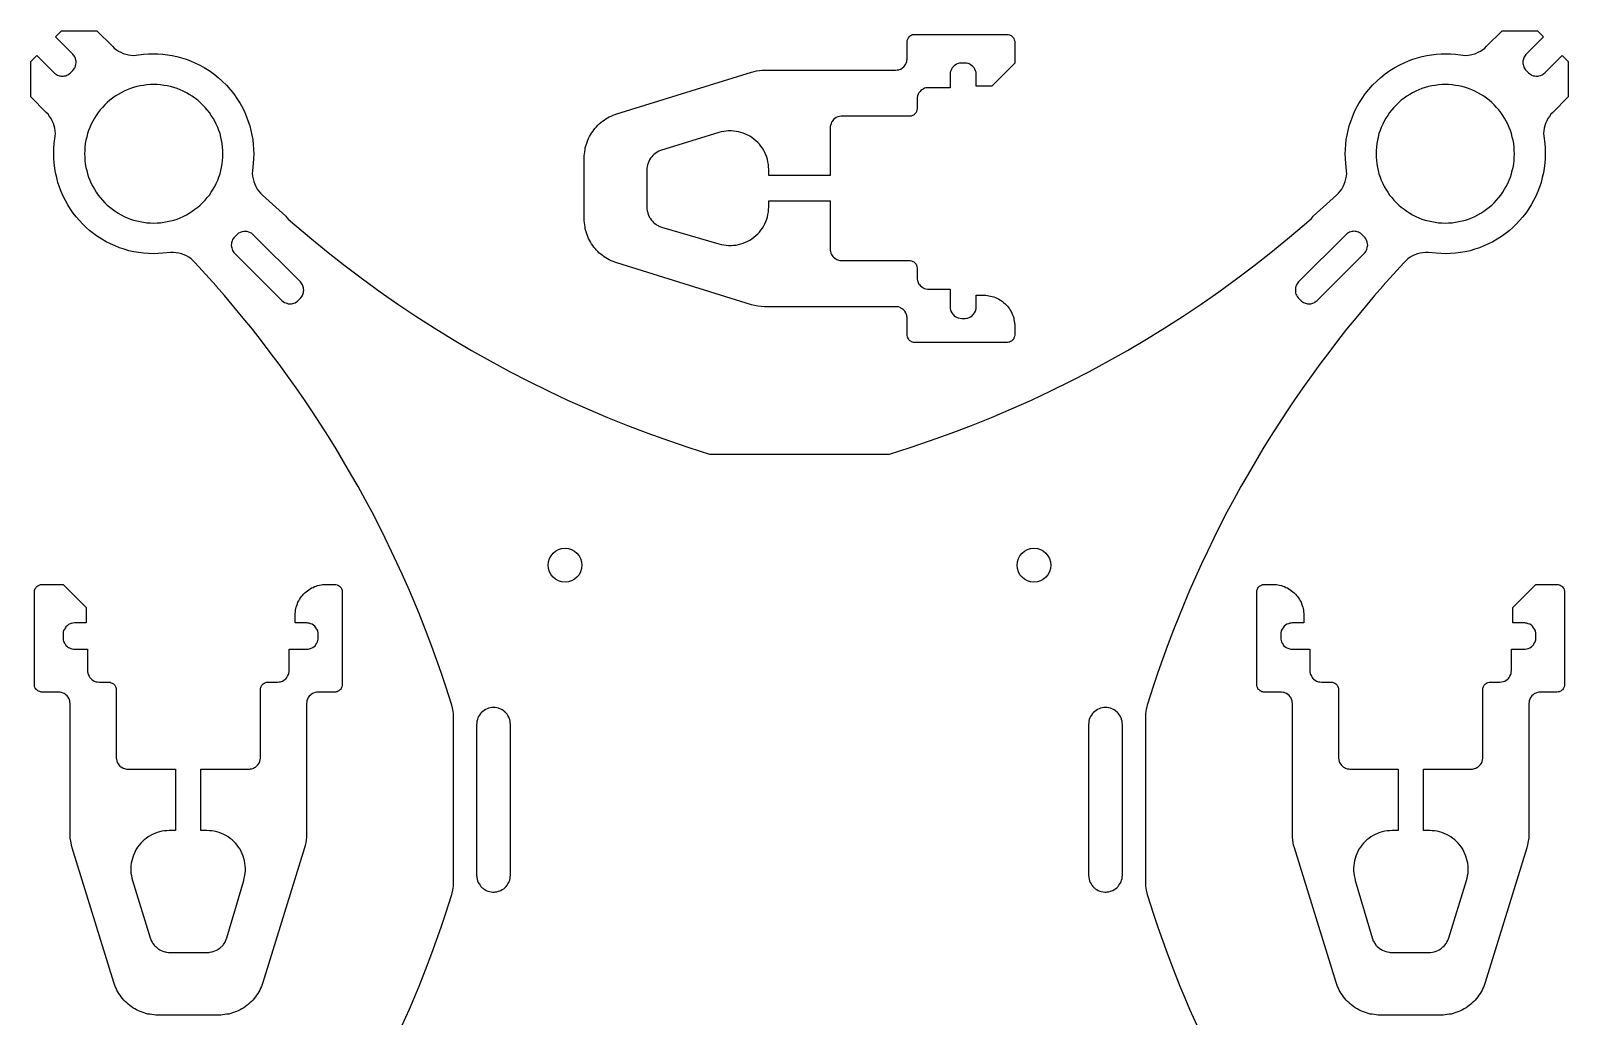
# Model space of a CAD drawing. Header units: millimetres. Extents: x -50 to 50, y -50 to 50.
# Drawn here: x -50 to 50, y -14.1 to 50 of the extents above; entities that cross this region are included whole.
import ezdxf

# ---------------------------------------------------------------- set-up
doc = ezdxf.new("R2010")
doc.units = ezdxf.units.MM
doc.layers.add('CUT', color=7, linetype='Continuous')

msp = doc.modelspace()

# ---------------------------------------------------------------- linework, layer by layer
at = {"layer": 'CUT'}
msp.add_lwpolyline([(-25.84, -14.66), (-25.37, -13.61), (-24.74, -12.11), (-24.32, -11.06), (-23.91, -9.97), (-23.6, -9.13), (-23.31, -8.28), (-23.02, -7.44), (-22.61, -6.16), (-22.54, -5.87), (-22.51, -5.61), (-22.5, 0), (-22.51, 5.61), (-22.54, 5.87), (-22.61, 6.16), (-23.02, 7.44), (-23.31, 8.28), (-23.6, 9.13), (-23.91, 9.97), (-24.32, 11.06), (-24.74, 12.11), (-25.37, 13.61), (-25.84, 14.66), (-26.53, 16.14), (-26.94, 17), (-27.37, 17.85), (-27.8, 18.69), (-28.25, 19.53), (-28.71, 20.36), (-29.18, 21.18), (-29.66, 22), (-30.14, 22.82), (-30.64, 23.62), (-31.15, 24.42), (-31.67, 25.22), (-32.2, 26.01), (-32.74, 26.79), (-33.29, 27.56), (-33.85, 28.33), (-34.42, 29.09), (-35, 29.84), (-35.58, 30.59), (-36.18, 31.32), (-36.79, 32.05), (-37.4, 32.78), (-37.95, 33.4), (-37.94, 33.41), (-39.31, 34.92), (-39.43, 35.05), (-39.57, 35.17), (-39.71, 35.27), (-39.87, 35.36), (-40.03, 35.43), (-40.2, 35.5), (-40.37, 35.54), (-40.55, 35.57), (-40.72, 35.58), (-40.9, 35.58), (-41.4, 35.53), (-41.72, 35.51), (-42.03, 35.5), (-42.35, 35.51), (-42.67, 35.53), (-42.99, 35.58), (-43.3, 35.63), (-43.61, 35.7), (-43.92, 35.79), (-44.22, 35.89), (-44.52, 36.01), (-44.81, 36.14), (-45.09, 36.28), (-45.37, 36.44), (-45.72, 36.67), (-45.9, 36.8), (-46.15, 37), (-46.39, 37.2), (-46.62, 37.43), (-46.84, 37.66), (-47.04, 37.9), (-47.24, 38.15), (-47.42, 38.41), (-47.59, 38.68), (-47.75, 38.96), (-47.89, 39.25), (-48.02, 39.54), (-48.13, 39.84), (-48.23, 40.14), (-48.31, 40.45), (-48.38, 40.76), (-48.43, 41.07), (-48.47, 41.39), (-48.49, 41.71), (-48.5, 42.03), (-48.49, 42.35), (-48.47, 42.66), (-48.41, 43.15), (-48.4, 43.32), (-48.41, 43.49), (-48.44, 43.66), (-48.48, 43.82), (-48.53, 43.98), (-48.6, 44.14), (-48.68, 44.29), (-48.77, 44.43), (-48.87, 44.57), (-48.99, 44.69), (-50, 45.71), (-50, 48), (-49.6, 48.4), (-48.45, 47.24), (-48.39, 47.2), (-48.33, 47.16), (-48.26, 47.12), (-48.16, 47.08), (-48.09, 47.07), (-48.02, 47.05), (-47.94, 47.05), (-47.87, 47.05), (-47.8, 47.07), (-47.72, 47.08), (-47.66, 47.11), (-47.59, 47.14), (-47.53, 47.18), (-47.47, 47.22), (-47.41, 47.27), (-47.27, 47.41), (-47.2, 47.5), (-47.16, 47.56), (-47.12, 47.62), (-47.08, 47.72), (-47.06, 47.83), (-47.05, 47.91), (-47.05, 48.02), (-47.07, 48.09), (-47.09, 48.19), (-47.14, 48.3), (-47.18, 48.36), (-47.22, 48.42), (-47.27, 48.47), (-48.4, 49.6), (-48, 50), (-45.71, 50), (-44.69, 48.99), (-44.57, 48.87), (-44.43, 48.77), (-44.29, 48.68), (-44.14, 48.6), (-43.98, 48.53), (-43.82, 48.48), (-43.65, 48.44), (-43.49, 48.41), (-43.31, 48.4), (-43.14, 48.41), (-42.67, 48.47), (-42.35, 48.49), (-42.04, 48.5), (-41.73, 48.49), (-41.42, 48.47), (-41.11, 48.44), (-40.8, 48.39), (-40.5, 48.32), (-40.2, 48.24), (-39.9, 48.15), (-39.61, 48.04), (-39.32, 47.92), (-39.04, 47.79), (-38.72, 47.61), (-38.4, 47.41), (-38.1, 47.2), (-37.81, 46.97), (-37.54, 46.73), (-37.27, 46.46), (-37.03, 46.19), (-36.8, 45.9), (-36.59, 45.6), (-36.39, 45.28), (-36.21, 44.96), (-36.08, 44.68), (-35.96, 44.4), (-35.85, 44.11), (-35.76, 43.82), (-35.68, 43.52), (-35.62, 43.22), (-35.56, 42.92), (-35.53, 42.61), (-35.51, 42.3), (-35.5, 42), (-35.51, 41.69), (-35.53, 41.38), (-35.58, 40.9), (-35.59, 40.72), (-35.57, 40.54), (-35.54, 40.37), (-35.5, 40.19), (-35.43, 40.03), (-35.36, 39.87), (-35.27, 39.71), (-35.17, 39.57), (-35.05, 39.43), (-34.92, 39.31), (-33.41, 37.94), (-33.36, 37.87), (-33.32, 37.83), (-33.25, 37.76), (-32.82, 37.39), (-31.75, 36.48), (-30.65, 35.59), (-29.54, 34.71), (-28.42, 33.86), (-27.28, 33.03), (-26.12, 32.23), (-24.95, 31.44), (-23.76, 30.68), (-22.56, 29.94), (-21.34, 29.22), (-20.11, 28.53), (-18.87, 27.85), (-17.62, 27.21), (-16.35, 26.58), (-15.08, 25.98), (-13.79, 25.41), (-12.49, 24.86), (-11.18, 24.33), (-9.86, 23.83), (-8.53, 23.35), (-7.2, 22.9), (-5.85, 22.47), (5.85, 22.47), (7.2, 22.9), (8.53, 23.35), (9.86, 23.83), (11.18, 24.33), (12.49, 24.86), (13.79, 25.41), (15.08, 25.98), (16.35, 26.58), (17.62, 27.21), (18.87, 27.85), (20.11, 28.53), (21.34, 29.22), (22.56, 29.94), (23.76, 30.68), (24.95, 31.44), (26.12, 32.23), (27.28, 33.03), (28.42, 33.86), (29.54, 34.71), (30.65, 35.59), (31.75, 36.48), (32.82, 37.39), (33.29, 37.8), (33.36, 37.87), (33.41, 37.94), (34.92, 39.31), (35.05, 39.43), (35.17, 39.57), (35.27, 39.71), (35.36, 39.87), (35.43, 40.03), (35.5, 40.19), (35.54, 40.37), (35.57, 40.54), (35.59, 40.72), (35.58, 40.9), (35.53, 41.38), (35.51, 41.69), (35.5, 42), (35.51, 42.3), (35.53, 42.61), (35.56, 42.92), (35.62, 43.22), (35.68, 43.52), (35.76, 43.82), (35.85, 44.11), (35.96, 44.4), (36.08, 44.68), (36.21, 44.96), (36.39, 45.28), (36.59, 45.6), (36.8, 45.9), (37.03, 46.19), (37.27, 46.46), (37.54, 46.73), (37.81, 46.97), (38.1, 47.2), (38.4, 47.41), (38.72, 47.61), (39.04, 47.79), (39.32, 47.92), (39.61, 48.04), (39.9, 48.15), (40.2, 48.24), (40.5, 48.32), (40.8, 48.39), (41.11, 48.44), (41.42, 48.47), (41.73, 48.49), (42.04, 48.5), (42.35, 48.49), (42.67, 48.47), (43.14, 48.41), (43.31, 48.4), (43.49, 48.41), (43.65, 48.44), (43.82, 48.48), (43.98, 48.53), (44.14, 48.6), (44.29, 48.68), (44.43, 48.77), (44.57, 48.87), (44.69, 48.99), (45.71, 50), (48, 50), (48.4, 49.6), (47.24, 48.45), (47.2, 48.39), (47.16, 48.33), (47.12, 48.26), (47.08, 48.16), (47.07, 48.09), (47.05, 48.02), (47.05, 47.94), (47.05, 47.87), (47.07, 47.8), (47.08, 47.72), (47.11, 47.66), (47.14, 47.59), (47.18, 47.53), (47.22, 47.47), (47.27, 47.41), (47.41, 47.27), (47.5, 47.2), (47.56, 47.16), (47.62, 47.12), (47.72, 47.08), (47.83, 47.06), (47.91, 47.05), (48.02, 47.05), (48.09, 47.07), (48.19, 47.09), (48.3, 47.14), (48.36, 47.18), (48.42, 47.22), (48.47, 47.27), (49.6, 48.4), (50, 48), (50, 45.71), (48.99, 44.69), (48.87, 44.57), (48.77, 44.43), (48.68, 44.29), (48.6, 44.14), (48.53, 43.98), (48.48, 43.82), (48.44, 43.66), (48.41, 43.49), (48.4, 43.32), (48.41, 43.15), (48.47, 42.66), (48.49, 42.35), (48.5, 42.03), (48.49, 41.71), (48.47, 41.39), (48.43, 41.07), (48.38, 40.76), (48.31, 40.45), (48.23, 40.14), (48.13, 39.84), (48.02, 39.54), (47.89, 39.25), (47.75, 38.96), (47.59, 38.68), (47.42, 38.41), (47.24, 38.15), (47.04, 37.9), (46.84, 37.66), (46.62, 37.43), (46.39, 37.2), (46.15, 37), (45.9, 36.8), (45.72, 36.67), (45.37, 36.44), (45.09, 36.28), (44.81, 36.14), (44.52, 36.01), (44.22, 35.89), (43.92, 35.79), (43.61, 35.7), (43.3, 35.63), (42.99, 35.58), (42.67, 35.53), (42.35, 35.51), (42.03, 35.5), (41.72, 35.51), (41.4, 35.53), (40.9, 35.58), (40.72, 35.58), (40.55, 35.57), (40.37, 35.54), (40.2, 35.5), (40.03, 35.43), (39.87, 35.36), (39.71, 35.27), (39.57, 35.17), (39.43, 35.05), (39.31, 34.92), (37.94, 33.41), (37.95, 33.4), (37.4, 32.78), (36.79, 32.05), (36.18, 31.32), (35.58, 30.59), (35, 29.84), (34.42, 29.09), (33.85, 28.33), (33.29, 27.56), (32.74, 26.79), (32.2, 26.01), (31.67, 25.22), (31.15, 24.42), (30.64, 23.62), (30.14, 22.82), (29.66, 22), (29.18, 21.18), (28.71, 20.36), (28.25, 19.53), (27.8, 18.69), (27.37, 17.85), (26.94, 17), (26.53, 16.14), (26.15, 15.33), (25.84, 14.66), (25.37, 13.61), (24.97, 12.66), (24.32, 11.06), (23.91, 9.97), (23.6, 9.13), (23.31, 8.28), (23.02, 7.44), (22.61, 6.16), (22.54, 5.87), (22.51, 5.61), (22.5, 0), (22.51, -5.61), (22.54, -5.87), (22.61, -6.16), (23.02, -7.44), (23.31, -8.28), (23.6, -9.13), (23.91, -9.97), (24.32, -11.06), (24.74, -12.11), (25.06, -12.88), (25.37, -13.61), (25.84, -14.66)], dxfattribs=at)
for points in [[(2, 35.8), (2, 35.73), (2.01, 35.66), (2.04, 35.55), (2.09, 35.45), (2.12, 35.39), (2.17, 35.33), (2.22, 35.28), (2.27, 35.23), (2.36, 35.17), (2.43, 35.13), (2.49, 35.1), (2.56, 35.08), (2.63, 35.07), (2.74, 35.06), (7.15, 35.06), (7.2, 35.06), (7.28, 35.04), (7.33, 35.02), (7.38, 35), (7.43, 34.97), (7.47, 34.94), (7.53, 34.88), (7.58, 34.82), (7.6, 34.77), (7.62, 34.72), (7.64, 34.67), (7.65, 34.59), (7.65, 33.95), (7.66, 33.84), (7.67, 33.76), (7.69, 33.69), (7.72, 33.63), (7.77, 33.53), (7.82, 33.47), (7.87, 33.42), (7.95, 33.35), (8.04, 33.29), (8.14, 33.24), (8.21, 33.22), (8.32, 33.2), (8.39, 33.2), (9.8, 33.2), (9.8, 32.05), (9.8, 31.94), (9.83, 31.83), (9.85, 31.76), (9.9, 31.66), (9.97, 31.57), (10.01, 31.52), (10.07, 31.47), (10.16, 31.41), (10.26, 31.36), (10.33, 31.33), (10.44, 31.31), (10.55, 31.3), (10.78, 31.3), (10.86, 31.31), (10.93, 31.32), (11.03, 31.36), (11.13, 31.41), (11.22, 31.47), (11.28, 31.52), (11.32, 31.57), (11.39, 31.66), (11.44, 31.76), (11.46, 31.83), (11.49, 31.94), (11.5, 32.05), (11.5, 32.8), (12, 32.8), (12.11, 32.8), (12.22, 32.79), (12.32, 32.77), (12.43, 32.75), (12.53, 32.73), (12.64, 32.7), (12.74, 32.66), (12.84, 32.62), (12.94, 32.57), (13.03, 32.51), (13.12, 32.46), (13.21, 32.39), (13.29, 32.32), (13.37, 32.25), (13.45, 32.18), (13.52, 32.09), (13.59, 32.01), (13.65, 31.92), (13.71, 31.83), (13.77, 31.74), (13.81, 31.64), (13.86, 31.54), (13.89, 31.44), (13.93, 31.34), (13.95, 31.23), (13.97, 31.12), (13.99, 31.02), (14, 30.91), (14, 30.8), (14, 30.21), (13.99, 30.13), (13.97, 30.08), (13.95, 30.03), (13.93, 29.98), (13.88, 29.91), (13.82, 29.85), (13.78, 29.82), (13.73, 29.79), (13.66, 29.76), (13.61, 29.75), (13.53, 29.74), (7.5, 29.74), (7.42, 29.74), (7.36, 29.75), (7.29, 29.78), (7.24, 29.81), (7.17, 29.85), (7.14, 29.89), (7.08, 29.96), (7.04, 30.03), (7.02, 30.1), (7, 30.18), (7, 30.24), (7, 31.35), (6.99, 31.42), (6.98, 31.5), (6.94, 31.6), (6.91, 31.67), (6.85, 31.76), (6.81, 31.81), (6.75, 31.87), (6.67, 31.93), (6.6, 31.97), (6.54, 32), (6.43, 32.04), (6.36, 32.05), (6.25, 32.06), (-2.27, 32.06), (-2.49, 32.07), (-2.7, 32.1), (-2.92, 32.14), (-3.13, 32.19), (-11.89, 34.91), (-12.01, 34.95), (-12.13, 34.99), (-12.25, 35.05), (-12.37, 35.1), (-12.49, 35.17), (-12.6, 35.23), (-12.71, 35.31), (-12.82, 35.38), (-12.92, 35.47), (-13.02, 35.55), (-13.11, 35.64), (-13.2, 35.74), (-13.29, 35.84), (-13.37, 35.94), (-13.45, 36.04), (-13.52, 36.15), (-13.59, 36.27), (-13.66, 36.38), (-13.72, 36.5), (-13.77, 36.62), (-13.82, 36.74), (-13.86, 36.87), (-13.9, 36.99), (-13.93, 37.12), (-13.95, 37.25), (-13.97, 37.38), (-13.99, 37.51), (-14, 37.64), (-14, 37.77), (-14, 41.73), (-14, 41.86), (-13.99, 41.99), (-13.97, 42.12), (-13.95, 42.25), (-13.93, 42.38), (-13.9, 42.51), (-13.86, 42.63), (-13.82, 42.76), (-13.77, 42.88), (-13.72, 43), (-13.66, 43.12), (-13.59, 43.23), (-13.53, 43.35), (-13.45, 43.46), (-13.37, 43.56), (-13.29, 43.66), (-13.2, 43.76), (-13.11, 43.86), (-13.02, 43.95), (-12.92, 44.03), (-12.82, 44.12), (-12.71, 44.19), (-12.6, 44.27), (-12.49, 44.33), (-12.37, 44.4), (-12.25, 44.45), (-12.13, 44.51), (-12.01, 44.55), (-11.89, 44.59), (-3.13, 47.31), (-2.95, 47.36), (-2.79, 47.39), (-2.61, 47.42), (-2.43, 47.43), (-2.27, 47.44), (6.25, 47.44), (6.36, 47.45), (6.47, 47.47), (6.57, 47.51), (6.67, 47.57), (6.73, 47.61), (6.78, 47.66), (6.85, 47.74), (6.89, 47.8), (6.94, 47.9), (6.98, 48), (6.99, 48.08), (7, 48.15), (7, 49.26), (7, 49.32), (7.01, 49.37), (7.03, 49.42), (7.06, 49.5), (7.09, 49.54), (7.14, 49.61), (7.2, 49.66), (7.24, 49.69), (7.31, 49.73), (7.36, 49.75), (7.42, 49.76), (7.5, 49.76), (13.5, 49.76), (13.58, 49.76), (13.66, 49.74), (13.71, 49.72), (13.76, 49.69), (13.82, 49.65), (13.88, 49.59), (13.91, 49.54), (13.94, 49.5), (13.97, 49.42), (13.99, 49.37), (14, 49.32), (14, 49.26), (14, 47.9), (12.5, 46.4), (11.5, 46.4), (11.5, 47.15), (11.49, 47.22), (11.48, 47.3), (11.45, 47.4), (11.41, 47.5), (11.35, 47.6), (11.28, 47.68), (11.19, 47.75), (11.1, 47.81), (11.03, 47.84), (10.96, 47.87), (10.86, 47.89), (10.78, 47.9), (10.51, 47.9), (10.4, 47.89), (10.33, 47.87), (10.22, 47.83), (10.13, 47.77), (10.07, 47.73), (9.99, 47.65), (9.94, 47.6), (9.88, 47.5), (9.84, 47.4), (9.81, 47.3), (9.8, 47.19), (9.8, 46.3), (8.4, 46.3), (8.29, 46.29), (8.21, 46.28), (8.14, 46.26), (8.04, 46.21), (7.95, 46.15), (7.89, 46.11), (7.84, 46.06), (7.77, 45.97), (7.72, 45.87), (7.68, 45.77), (7.66, 45.66), (7.65, 45.55), (7.65, 44.91), (7.64, 44.86), (7.62, 44.78), (7.6, 44.73), (7.58, 44.68), (7.53, 44.62), (7.49, 44.58), (7.45, 44.54), (7.41, 44.51), (7.36, 44.49), (7.31, 44.47), (7.26, 44.45), (7.2, 44.44), (7.15, 44.44), (2.71, 44.44), (2.6, 44.43), (2.49, 44.4), (2.39, 44.35), (2.3, 44.29), (2.22, 44.22), (2.17, 44.17), (2.12, 44.11), (2.09, 44.05), (2.06, 43.98), (2.03, 43.91), (2.01, 43.84), (2, 43.77), (2, 43.7), (2, 40.59), (-2, 40.59), (-2, 40.99), (-2.01, 41.15), (-2.02, 41.31), (-2.05, 41.47), (-2.09, 41.63), (-2.13, 41.78), (-2.19, 41.93), (-2.25, 42.08), (-2.33, 42.22), (-2.41, 42.36), (-2.51, 42.49), (-2.61, 42.62), (-2.72, 42.74), (-2.83, 42.85), (-2.96, 42.95), (-3.09, 43.05), (-3.22, 43.14), (-3.36, 43.21), (-3.51, 43.28), (-3.66, 43.34), (-3.81, 43.39), (-3.97, 43.43), (-4.13, 43.46), (-4.29, 43.48), (-4.45, 43.49), (-4.61, 43.49), (-4.77, 43.48), (-4.93, 43.45), (-5.09, 43.42), (-5.24, 43.38), (-9.04, 42.21), (-9.15, 42.17), (-9.25, 42.11), (-9.35, 42.05), (-9.45, 41.98), (-9.53, 41.9), (-9.61, 41.81), (-9.69, 41.71), (-9.75, 41.61), (-9.78, 41.56), (-9.8, 41.51), (-9.85, 41.4), (-9.88, 41.28), (-9.91, 41.17), (-9.92, 41.05), (-9.92, 40.99), (-9.92, 38.54), (-9.92, 38.42), (-9.91, 38.3), (-9.89, 38.25), (-9.87, 38.13), (-9.83, 38.02), (-9.78, 37.91), (-9.75, 37.86), (-9.72, 37.81), (-9.65, 37.71), (-9.57, 37.62), (-9.49, 37.53), (-9.45, 37.49), (-9.35, 37.42), (-9.3, 37.39), (-9.2, 37.33), (-9.15, 37.3), (-9.09, 37.28), (-8.98, 37.24), (-5.24, 36.15), (-5.09, 36.11), (-4.93, 36.08), (-4.77, 36.05), (-4.61, 36.04), (-4.45, 36.04), (-4.29, 36.05), (-4.13, 36.07), (-3.97, 36.1), (-3.81, 36.14), (-3.66, 36.19), (-3.51, 36.25), (-3.36, 36.32), (-3.22, 36.39), (-3.09, 36.48), (-2.96, 36.58), (-2.83, 36.68), (-2.72, 36.79), (-2.61, 36.91), (-2.51, 37.04), (-2.41, 37.17), (-2.33, 37.31), (-2.25, 37.45), (-2.19, 37.6), (-2.13, 37.75), (-2.09, 37.9), (-2.05, 38.06), (-2.02, 38.22), (-2.01, 38.38), (-2, 38.54), (-2, 38.94), (2, 38.94)], [(-45.33, 45.02), (-45.48, 44.86), (-45.61, 44.68), (-45.74, 44.5), (-45.86, 44.31), (-45.97, 44.12), (-46.07, 43.92), (-46.16, 43.72), (-46.24, 43.52), (-46.31, 43.31), (-46.36, 43.09), (-46.41, 42.88), (-46.45, 42.66), (-46.48, 42.44), (-46.49, 42.22), (-46.5, 42), (-46.49, 41.78), (-46.48, 41.56), (-46.45, 41.34), (-46.41, 41.12), (-46.36, 40.91), (-46.31, 40.69), (-46.24, 40.48), (-46.16, 40.28), (-46.07, 40.08), (-45.97, 39.88), (-45.86, 39.69), (-45.74, 39.5), (-45.61, 39.32), (-45.48, 39.15), (-45.33, 38.98), (-45.18, 38.82), (-45.02, 38.67), (-44.85, 38.52), (-44.68, 38.39), (-44.5, 38.26), (-44.31, 38.14), (-44.12, 38.03), (-43.92, 37.93), (-43.72, 37.84), (-43.52, 37.76), (-43.31, 37.69), (-43.09, 37.64), (-42.88, 37.59), (-42.66, 37.55), (-42.44, 37.52), (-42.22, 37.51), (-42, 37.5), (-41.78, 37.51), (-41.56, 37.52), (-41.34, 37.55), (-41.12, 37.59), (-40.91, 37.64), (-40.69, 37.69), (-40.48, 37.76), (-40.28, 37.84), (-40.08, 37.93), (-39.88, 38.03), (-39.69, 38.14), (-39.5, 38.26), (-39.32, 38.39), (-39.14, 38.52), (-38.98, 38.67), (-38.82, 38.82), (-38.66, 38.98), (-38.52, 39.15), (-38.38, 39.32), (-38.26, 39.5), (-38.14, 39.69), (-38.03, 39.88), (-37.93, 40.08), (-37.84, 40.28), (-37.76, 40.48), (-37.69, 40.69), (-37.63, 40.91), (-37.59, 41.12), (-37.55, 41.34), (-37.52, 41.56), (-37.5, 41.78), (-37.5, 42), (-37.5, 42.22), (-37.52, 42.44), (-37.55, 42.66), (-37.59, 42.88), (-37.63, 43.09), (-37.69, 43.31), (-37.76, 43.52), (-37.84, 43.72), (-37.93, 43.92), (-38.03, 44.12), (-38.14, 44.31), (-38.26, 44.5), (-38.38, 44.68), (-38.52, 44.86), (-38.66, 45.02), (-38.82, 45.18), (-38.98, 45.34), (-39.14, 45.48), (-39.32, 45.62), (-39.5, 45.74), (-39.69, 45.86), (-39.88, 45.97), (-40.08, 46.07), (-40.28, 46.16), (-40.48, 46.24), (-40.69, 46.31), (-40.91, 46.37), (-41.12, 46.41), (-41.34, 46.45), (-41.56, 46.48), (-41.78, 46.5), (-42, 46.5), (-42.22, 46.5), (-42.44, 46.48), (-42.66, 46.45), (-42.88, 46.41), (-43.09, 46.37), (-43.31, 46.31), (-43.52, 46.24), (-43.72, 46.16), (-43.92, 46.07), (-44.12, 45.97), (-44.31, 45.86), (-44.5, 45.74), (-44.68, 45.62), (-44.85, 45.48), (-45.02, 45.34), (-45.18, 45.18)], [(45.33, 38.98), (45.48, 39.15), (45.61, 39.32), (45.74, 39.5), (45.86, 39.69), (45.97, 39.88), (46.07, 40.08), (46.16, 40.28), (46.24, 40.48), (46.31, 40.69), (46.36, 40.91), (46.41, 41.12), (46.45, 41.34), (46.48, 41.56), (46.49, 41.78), (46.5, 42), (46.49, 42.22), (46.48, 42.44), (46.45, 42.66), (46.41, 42.88), (46.36, 43.09), (46.31, 43.31), (46.24, 43.52), (46.16, 43.72), (46.07, 43.92), (45.97, 44.12), (45.86, 44.31), (45.74, 44.5), (45.61, 44.68), (45.48, 44.86), (45.33, 45.02), (45.18, 45.18), (45.02, 45.34), (44.85, 45.48), (44.68, 45.62), (44.5, 45.74), (44.31, 45.86), (44.12, 45.97), (43.92, 46.07), (43.72, 46.16), (43.52, 46.24), (43.31, 46.31), (43.09, 46.37), (42.88, 46.41), (42.66, 46.45), (42.44, 46.48), (42.22, 46.5), (42, 46.5), (41.78, 46.5), (41.56, 46.48), (41.34, 46.45), (41.12, 46.41), (40.91, 46.37), (40.69, 46.31), (40.48, 46.24), (40.28, 46.16), (40.08, 46.07), (39.88, 45.97), (39.69, 45.86), (39.5, 45.74), (39.32, 45.62), (39.14, 45.48), (38.98, 45.34), (38.82, 45.18), (38.66, 45.02), (38.52, 44.86), (38.38, 44.68), (38.26, 44.5), (38.14, 44.31), (38.03, 44.12), (37.93, 43.92), (37.84, 43.72), (37.76, 43.52), (37.69, 43.31), (37.63, 43.09), (37.59, 42.88), (37.55, 42.66), (37.52, 42.44), (37.5, 42.22), (37.5, 42), (37.5, 41.78), (37.52, 41.56), (37.55, 41.34), (37.59, 41.12), (37.63, 40.91), (37.69, 40.69), (37.76, 40.48), (37.84, 40.28), (37.93, 40.08), (38.03, 39.88), (38.14, 39.69), (38.26, 39.5), (38.38, 39.32), (38.52, 39.15), (38.66, 38.98), (38.82, 38.82), (38.98, 38.67), (39.14, 38.52), (39.32, 38.39), (39.5, 38.26), (39.69, 38.14), (39.88, 38.03), (40.08, 37.93), (40.28, 37.84), (40.48, 37.76), (40.69, 37.69), (40.91, 37.64), (41.12, 37.59), (41.34, 37.55), (41.56, 37.52), (41.78, 37.51), (42, 37.5), (42.22, 37.51), (42.44, 37.52), (42.66, 37.55), (42.88, 37.59), (43.09, 37.64), (43.31, 37.69), (43.52, 37.76), (43.72, 37.84), (43.92, 37.93), (44.12, 38.03), (44.31, 38.14), (44.5, 38.26), (44.68, 38.39), (44.85, 38.52), (45.02, 38.67), (45.18, 38.82)], [(-33.58, 32.39), (-33.49, 32.33), (-33.42, 32.3), (-33.35, 32.28), (-33.25, 32.25), (-33.17, 32.25), (-33.1, 32.25), (-33.03, 32.25), (-32.95, 32.27), (-32.88, 32.29), (-32.81, 32.32), (-32.72, 32.37), (-32.66, 32.41), (-32.61, 32.46), (-32.44, 32.63), (-32.37, 32.72), (-32.33, 32.78), (-32.3, 32.85), (-32.28, 32.92), (-32.26, 32.99), (-32.25, 33.06), (-32.24, 33.14), (-32.25, 33.21), (-32.26, 33.28), (-32.28, 33.35), (-32.3, 33.42), (-32.33, 33.49), (-32.37, 33.55), (-32.41, 33.61), (-32.46, 33.67), (-35.53, 36.74), (-35.59, 36.79), (-35.65, 36.83), (-35.71, 36.87), (-35.81, 36.91), (-35.92, 36.94), (-36.03, 36.95), (-36.14, 36.95), (-36.25, 36.93), (-36.32, 36.91), (-36.39, 36.88), (-36.48, 36.83), (-36.57, 36.76), (-36.74, 36.59), (-36.79, 36.54), (-36.83, 36.48), (-36.87, 36.42), (-36.9, 36.35), (-36.92, 36.28), (-36.94, 36.21), (-36.95, 36.14), (-36.96, 36.06), (-36.95, 35.95), (-36.93, 35.88), (-36.91, 35.81), (-36.87, 35.71), (-36.83, 35.65), (-36.79, 35.59), (-36.74, 35.53), (-33.67, 32.46)], [(36.83, 35.65), (36.88, 35.74), (36.91, 35.81), (36.93, 35.88), (36.95, 35.99), (36.96, 36.06), (36.95, 36.14), (36.93, 36.25), (36.91, 36.32), (36.88, 36.39), (36.83, 36.48), (36.79, 36.54), (36.74, 36.59), (36.57, 36.76), (36.48, 36.83), (36.42, 36.87), (36.35, 36.9), (36.28, 36.92), (36.21, 36.94), (36.14, 36.95), (36.06, 36.96), (35.99, 36.95), (35.92, 36.94), (35.85, 36.92), (35.78, 36.9), (35.71, 36.87), (35.65, 36.83), (35.59, 36.79), (35.53, 36.74), (32.46, 33.67), (32.41, 33.61), (32.37, 33.55), (32.33, 33.49), (32.29, 33.39), (32.26, 33.28), (32.25, 33.17), (32.25, 33.06), (32.27, 32.95), (32.29, 32.88), (32.32, 32.81), (32.37, 32.72), (32.44, 32.63), (32.61, 32.46), (32.66, 32.41), (32.72, 32.37), (32.78, 32.33), (32.85, 32.3), (32.92, 32.28), (33.03, 32.25), (33.1, 32.25), (33.17, 32.25), (33.25, 32.25), (33.32, 32.27), (33.39, 32.29), (33.49, 32.33), (33.55, 32.37), (33.61, 32.41), (33.67, 32.46), (36.74, 35.53), (36.79, 35.59)], [(-47.26, 11.49), (-47.37, 11.46), (-47.44, 11.44), (-47.54, 11.39), (-47.63, 11.32), (-47.71, 11.25), (-47.75, 11.19), (-47.81, 11.1), (-47.86, 11), (-47.89, 10.89), (-47.9, 10.82), (-47.9, 10.75), (-47.9, 10.55), (-47.9, 10.47), (-47.89, 10.4), (-47.86, 10.29), (-47.81, 10.19), (-47.77, 10.13), (-47.71, 10.04), (-47.65, 9.99), (-47.6, 9.94), (-47.54, 9.9), (-47.47, 9.87), (-47.4, 9.84), (-47.33, 9.82), (-47.22, 9.8), (-47.15, 9.8), (-46.3, 9.8), (-46.3, 8.4), (-46.3, 8.32), (-46.29, 8.25), (-46.26, 8.14), (-46.21, 8.04), (-46.15, 7.95), (-46.08, 7.87), (-46.03, 7.82), (-45.97, 7.77), (-45.87, 7.72), (-45.81, 7.69), (-45.74, 7.67), (-45.66, 7.66), (-45.55, 7.65), (-44.91, 7.65), (-44.83, 7.64), (-44.76, 7.61), (-44.71, 7.59), (-44.66, 7.56), (-44.62, 7.53), (-44.58, 7.49), (-44.54, 7.45), (-44.51, 7.41), (-44.49, 7.36), (-44.47, 7.31), (-44.45, 7.23), (-44.44, 7.15), (-44.44, 2.71), (-44.43, 2.63), (-44.41, 2.53), (-44.37, 2.43), (-44.31, 2.33), (-44.27, 2.27), (-44.2, 2.19), (-44.14, 2.15), (-44.08, 2.11), (-43.98, 2.06), (-43.91, 2.03), (-43.84, 2.01), (-43.77, 2), (-43.7, 2), (-40.59, 2), (-40.59, -2), (-40.99, -2), (-41.15, -2.01), (-41.31, -2.02), (-41.47, -2.05), (-41.63, -2.09), (-41.78, -2.13), (-41.93, -2.19), (-42.08, -2.25), (-42.22, -2.33), (-42.36, -2.41), (-42.49, -2.51), (-42.62, -2.61), (-42.74, -2.72), (-42.85, -2.83), (-42.95, -2.96), (-43.05, -3.09), (-43.14, -3.22), (-43.21, -3.36), (-43.28, -3.51), (-43.34, -3.66), (-43.39, -3.81), (-43.43, -3.97), (-43.46, -4.13), (-43.48, -4.29), (-43.49, -4.45), (-43.49, -4.61), (-43.48, -4.77), (-43.45, -4.93), (-43.42, -5.09), (-43.38, -5.24), (-42.23, -8.98), (-42.19, -9.09), (-42.14, -9.2), (-42.11, -9.25), (-42.05, -9.35), (-41.98, -9.45), (-41.94, -9.49), (-41.85, -9.57), (-41.81, -9.61), (-41.71, -9.69), (-41.66, -9.72), (-41.61, -9.75), (-41.51, -9.8), (-41.4, -9.85), (-41.28, -9.88), (-41.23, -9.89), (-41.17, -9.91), (-41.05, -9.92), (-40.93, -9.92), (-38.54, -9.92), (-38.42, -9.92), (-38.36, -9.91), (-38.25, -9.89), (-38.19, -9.88), (-38.13, -9.87), (-38.02, -9.83), (-37.91, -9.78), (-37.86, -9.75), (-37.81, -9.72), (-37.71, -9.65), (-37.62, -9.57), (-37.58, -9.53), (-37.49, -9.45), (-37.46, -9.4), (-37.42, -9.35), (-37.36, -9.25), (-37.33, -9.2), (-37.28, -9.09), (-37.24, -8.98), (-36.15, -5.24), (-36.11, -5.09), (-36.08, -4.93), (-36.05, -4.77), (-36.04, -4.61), (-36.04, -4.45), (-36.05, -4.29), (-36.07, -4.13), (-36.1, -3.97), (-36.14, -3.81), (-36.19, -3.66), (-36.25, -3.51), (-36.32, -3.36), (-36.39, -3.22), (-36.48, -3.09), (-36.58, -2.96), (-36.68, -2.83), (-36.79, -2.72), (-36.91, -2.61), (-37.04, -2.51), (-37.17, -2.41), (-37.31, -2.33), (-37.45, -2.25), (-37.6, -2.19), (-37.75, -2.13), (-37.9, -2.09), (-38.06, -2.05), (-38.22, -2.02), (-38.38, -2.01), (-38.54, -2), (-38.94, -2), (-38.94, 2), (-35.77, 2), (-35.7, 2.01), (-35.62, 2.02), (-35.52, 2.06), (-35.45, 2.09), (-35.39, 2.12), (-35.33, 2.17), (-35.28, 2.22), (-35.23, 2.27), (-35.17, 2.36), (-35.13, 2.43), (-35.1, 2.49), (-35.07, 2.6), (-35.06, 2.71), (-35.06, 7.15), (-35.06, 7.2), (-35.05, 7.26), (-35.03, 7.31), (-35.01, 7.36), (-34.99, 7.41), (-34.96, 7.45), (-34.92, 7.49), (-34.88, 7.53), (-34.82, 7.58), (-34.77, 7.6), (-34.72, 7.62), (-34.67, 7.64), (-34.59, 7.65), (-33.95, 7.65), (-33.84, 7.66), (-33.76, 7.67), (-33.69, 7.69), (-33.63, 7.72), (-33.53, 7.77), (-33.47, 7.82), (-33.42, 7.87), (-33.35, 7.95), (-33.29, 8.04), (-33.24, 8.14), (-33.22, 8.21), (-33.2, 8.32), (-33.2, 8.39), (-33.2, 9.8), (-32.05, 9.8), (-31.94, 9.8), (-31.83, 9.83), (-31.76, 9.85), (-31.66, 9.9), (-31.57, 9.97), (-31.49, 10.04), (-31.45, 10.1), (-31.39, 10.19), (-31.36, 10.26), (-31.32, 10.36), (-31.31, 10.44), (-31.3, 10.51), (-31.3, 10.75), (-31.31, 10.86), (-31.33, 10.96), (-31.36, 11.03), (-31.39, 11.1), (-31.45, 11.19), (-31.52, 11.28), (-31.6, 11.35), (-31.7, 11.41), (-31.8, 11.45), (-31.9, 11.48), (-31.98, 11.49), (-32.05, 11.5), (-32.8, 11.5), (-32.8, 12), (-32.8, 12.11), (-32.79, 12.22), (-32.77, 12.32), (-32.75, 12.43), (-32.73, 12.53), (-32.7, 12.64), (-32.66, 12.74), (-32.62, 12.84), (-32.57, 12.94), (-32.51, 13.03), (-32.46, 13.12), (-32.39, 13.21), (-32.32, 13.29), (-32.25, 13.37), (-32.18, 13.45), (-32.09, 13.52), (-32.01, 13.59), (-31.92, 13.65), (-31.83, 13.71), (-31.74, 13.77), (-31.64, 13.81), (-31.54, 13.86), (-31.44, 13.89), (-31.34, 13.93), (-31.23, 13.95), (-31.12, 13.97), (-31.02, 13.99), (-30.91, 14), (-30.8, 14), (-30.24, 14), (-30.16, 13.99), (-30.08, 13.97), (-30.03, 13.95), (-29.98, 13.93), (-29.91, 13.88), (-29.85, 13.82), (-29.82, 13.78), (-29.79, 13.73), (-29.77, 13.68), (-29.75, 13.63), (-29.74, 13.58), (-29.74, 13.5), (-29.74, 7.5), (-29.74, 7.42), (-29.76, 7.34), (-29.78, 7.29), (-29.81, 7.24), (-29.85, 7.17), (-29.89, 7.14), (-29.96, 7.08), (-30, 7.06), (-30.08, 7.02), (-30.13, 7.01), (-30.18, 7), (-30.24, 7), (-31.35, 7), (-31.42, 6.99), (-31.5, 6.98), (-31.6, 6.94), (-31.67, 6.91), (-31.76, 6.85), (-31.81, 6.81), (-31.89, 6.73), (-31.95, 6.64), (-32, 6.54), (-32.04, 6.43), (-32.05, 6.36), (-32.06, 6.25), (-32.06, -2.27), (-32.07, -2.43), (-32.08, -2.61), (-32.11, -2.79), (-32.15, -2.98), (-32.19, -3.13), (-34.91, -11.89), (-34.95, -12.01), (-34.99, -12.13), (-35.05, -12.25), (-35.1, -12.37), (-35.17, -12.49), (-35.23, -12.6), (-35.31, -12.71), (-35.38, -12.82), (-35.47, -12.92), (-35.55, -13.02), (-35.64, -13.11), (-35.74, -13.2), (-35.84, -13.29), (-35.94, -13.37), (-36.04, -13.45), (-36.15, -13.52), (-36.27, -13.59), (-36.38, -13.66), (-36.5, -13.72), (-36.62, -13.77), (-36.74, -13.82), (-36.87, -13.86), (-36.99, -13.9), (-37.12, -13.93), (-37.25, -13.95), (-37.38, -13.97), (-37.51, -13.99), (-37.64, -14), (-37.77, -14), (-41.73, -14), (-41.86, -14), (-41.99, -13.99), (-42.12, -13.97), (-42.25, -13.95), (-42.38, -13.93), (-42.51, -13.9), (-42.63, -13.86), (-42.76, -13.82), (-42.88, -13.77), (-43, -13.72), (-43.12, -13.66), (-43.23, -13.59), (-43.35, -13.53), (-43.46, -13.45), (-43.56, -13.37), (-43.66, -13.29), (-43.76, -13.2), (-43.86, -13.11), (-43.95, -13.02), (-44.03, -12.92), (-44.12, -12.82), (-44.19, -12.71), (-44.27, -12.6), (-44.33, -12.49), (-44.4, -12.37), (-44.45, -12.25), (-44.51, -12.13), (-44.55, -12.01), (-44.59, -11.89), (-47.31, -3.13), (-47.36, -2.92), (-47.4, -2.7), (-47.43, -2.49), (-47.44, -2.27), (-47.44, 6.25), (-47.45, 6.36), (-47.46, 6.43), (-47.48, 6.5), (-47.53, 6.6), (-47.57, 6.67), (-47.63, 6.75), (-47.71, 6.83), (-47.77, 6.87), (-47.83, 6.91), (-47.9, 6.94), (-48, 6.98), (-48.08, 6.99), (-48.15, 7), (-49.26, 7), (-49.32, 7), (-49.37, 7.01), (-49.42, 7.03), (-49.5, 7.06), (-49.54, 7.09), (-49.61, 7.14), (-49.66, 7.2), (-49.71, 7.26), (-49.73, 7.31), (-49.75, 7.39), (-49.76, 7.44), (-49.76, 7.5), (-49.76, 13.5), (-49.76, 13.55), (-49.75, 13.61), (-49.73, 13.68), (-49.71, 13.73), (-49.68, 13.78), (-49.65, 13.82), (-49.61, 13.86), (-49.54, 13.91), (-49.5, 13.94), (-49.45, 13.96), (-49.37, 13.99), (-49.29, 14), (-47.9, 14), (-46.4, 12.5), (-46.4, 11.5), (-47.15, 11.5)], [(49.47, 13.95), (49.54, 13.91), (49.59, 13.88), (49.63, 13.84), (49.68, 13.78), (49.71, 13.73), (49.74, 13.66), (49.75, 13.61), (49.76, 13.53), (49.76, 7.5), (49.76, 7.42), (49.74, 7.34), (49.72, 7.29), (49.68, 7.22), (49.63, 7.15), (49.59, 7.12), (49.52, 7.07), (49.45, 7.03), (49.4, 7.02), (49.34, 7.01), (49.26, 7), (48.15, 7), (48.08, 6.99), (48, 6.98), (47.9, 6.94), (47.83, 6.91), (47.77, 6.87), (47.71, 6.83), (47.63, 6.75), (47.57, 6.67), (47.53, 6.6), (47.5, 6.54), (47.46, 6.43), (47.45, 6.36), (47.44, 6.25), (47.44, -2.27), (47.43, -2.49), (47.4, -2.7), (47.36, -2.92), (47.31, -3.13), (44.59, -11.89), (44.55, -12.01), (44.51, -12.13), (44.45, -12.25), (44.4, -12.37), (44.33, -12.49), (44.27, -12.6), (44.19, -12.71), (44.12, -12.82), (44.03, -12.92), (43.95, -13.02), (43.86, -13.11), (43.76, -13.2), (43.66, -13.29), (43.56, -13.37), (43.46, -13.45), (43.35, -13.53), (43.23, -13.59), (43.12, -13.66), (43, -13.72), (42.88, -13.77), (42.76, -13.82), (42.63, -13.86), (42.51, -13.9), (42.38, -13.93), (42.25, -13.95), (42.12, -13.97), (41.99, -13.99), (41.86, -14), (41.73, -14), (37.77, -14), (37.64, -14), (37.51, -13.99), (37.38, -13.97), (37.25, -13.95), (37.12, -13.93), (36.99, -13.9), (36.87, -13.86), (36.74, -13.82), (36.62, -13.77), (36.5, -13.72), (36.38, -13.66), (36.27, -13.59), (36.15, -13.52), (36.04, -13.45), (35.94, -13.37), (35.84, -13.29), (35.74, -13.2), (35.64, -13.11), (35.55, -13.02), (35.47, -12.92), (35.38, -12.82), (35.31, -12.71), (35.23, -12.6), (35.17, -12.49), (35.1, -12.37), (35.05, -12.25), (34.99, -12.13), (34.95, -12.01), (34.91, -11.89), (32.19, -3.13), (32.14, -2.95), (32.11, -2.79), (32.08, -2.61), (32.07, -2.43), (32.06, -2.27), (32.06, 6.25), (32.05, 6.36), (32.04, 6.43), (32, 6.54), (31.95, 6.64), (31.91, 6.7), (31.84, 6.78), (31.76, 6.85), (31.67, 6.91), (31.6, 6.94), (31.53, 6.97), (31.46, 6.98), (31.35, 7), (30.24, 7), (30.18, 7), (30.13, 7.01), (30.08, 7.02), (30, 7.06), (29.96, 7.08), (29.89, 7.14), (29.85, 7.17), (29.81, 7.24), (29.78, 7.29), (29.76, 7.34), (29.74, 7.42), (29.74, 7.5), (29.74, 13.5), (29.74, 13.55), (29.75, 13.61), (29.76, 13.66), (29.78, 13.71), (29.81, 13.76), (29.85, 13.82), (29.91, 13.88), (29.96, 13.91), (30, 13.94), (30.08, 13.97), (30.13, 13.99), (30.18, 14), (30.24, 14), (30.8, 14), (30.91, 14), (31.02, 13.99), (31.12, 13.97), (31.23, 13.95), (31.34, 13.93), (31.44, 13.89), (31.54, 13.86), (31.64, 13.81), (31.74, 13.77), (31.83, 13.71), (31.92, 13.65), (32.01, 13.59), (32.09, 13.52), (32.18, 13.45), (32.25, 13.37), (32.32, 13.29), (32.39, 13.21), (32.46, 13.12), (32.51, 13.03), (32.57, 12.94), (32.62, 12.84), (32.66, 12.74), (32.7, 12.64), (32.73, 12.53), (32.75, 12.43), (32.77, 12.32), (32.79, 12.22), (32.8, 12.11), (32.8, 12), (32.8, 11.5), (32.05, 11.5), (31.98, 11.49), (31.9, 11.48), (31.8, 11.45), (31.7, 11.41), (31.6, 11.35), (31.52, 11.28), (31.45, 11.19), (31.39, 11.1), (31.36, 11.03), (31.33, 10.96), (31.31, 10.86), (31.3, 10.75), (31.3, 10.51), (31.31, 10.44), (31.32, 10.36), (31.36, 10.26), (31.39, 10.19), (31.45, 10.1), (31.49, 10.04), (31.57, 9.97), (31.66, 9.9), (31.76, 9.85), (31.83, 9.83), (31.94, 9.8), (32.05, 9.8), (33.2, 9.8), (33.2, 8.39), (33.2, 8.32), (33.22, 8.21), (33.24, 8.14), (33.29, 8.04), (33.35, 7.95), (33.39, 7.89), (33.44, 7.84), (33.53, 7.77), (33.63, 7.72), (33.69, 7.69), (33.76, 7.67), (33.84, 7.66), (33.95, 7.65), (34.59, 7.65), (34.67, 7.64), (34.72, 7.62), (34.77, 7.6), (34.82, 7.58), (34.88, 7.53), (34.92, 7.49), (34.96, 7.45), (34.99, 7.41), (35.01, 7.36), (35.03, 7.31), (35.05, 7.26), (35.06, 7.2), (35.06, 7.15), (35.06, 2.71), (35.07, 2.6), (35.1, 2.49), (35.13, 2.43), (35.17, 2.36), (35.23, 2.27), (35.28, 2.22), (35.33, 2.17), (35.39, 2.12), (35.45, 2.09), (35.52, 2.06), (35.62, 2.02), (35.7, 2.01), (35.77, 2), (38.94, 2), (38.94, -2), (38.54, -2), (38.38, -2.01), (38.22, -2.02), (38.06, -2.05), (37.9, -2.09), (37.75, -2.13), (37.6, -2.19), (37.45, -2.25), (37.31, -2.33), (37.17, -2.41), (37.04, -2.51), (36.91, -2.61), (36.79, -2.72), (36.68, -2.83), (36.58, -2.96), (36.48, -3.09), (36.39, -3.22), (36.32, -3.36), (36.25, -3.51), (36.19, -3.66), (36.14, -3.81), (36.1, -3.97), (36.07, -4.13), (36.05, -4.29), (36.04, -4.45), (36.04, -4.61), (36.05, -4.77), (36.08, -4.93), (36.11, -5.09), (36.15, -5.24), (37.24, -8.98), (37.28, -9.09), (37.3, -9.15), (37.33, -9.2), (37.39, -9.3), (37.42, -9.35), (37.49, -9.45), (37.58, -9.53), (37.66, -9.61), (37.76, -9.69), (37.81, -9.72), (37.91, -9.78), (38.02, -9.83), (38.13, -9.87), (38.25, -9.89), (38.36, -9.91), (38.42, -9.92), (38.54, -9.92), (40.99, -9.92), (41.05, -9.92), (41.17, -9.91), (41.28, -9.88), (41.4, -9.85), (41.51, -9.8), (41.56, -9.78), (41.61, -9.75), (41.71, -9.69), (41.81, -9.61), (41.85, -9.57), (41.9, -9.53), (41.98, -9.45), (42.05, -9.35), (42.08, -9.3), (42.11, -9.25), (42.17, -9.15), (42.19, -9.09), (42.23, -8.98), (43.38, -5.24), (43.42, -5.09), (43.45, -4.93), (43.48, -4.77), (43.49, -4.61), (43.49, -4.45), (43.48, -4.29), (43.46, -4.13), (43.43, -3.97), (43.39, -3.81), (43.34, -3.66), (43.28, -3.51), (43.21, -3.36), (43.14, -3.22), (43.05, -3.09), (42.95, -2.96), (42.85, -2.83), (42.74, -2.72), (42.62, -2.61), (42.49, -2.51), (42.36, -2.41), (42.22, -2.33), (42.08, -2.25), (41.93, -2.19), (41.78, -2.13), (41.63, -2.09), (41.47, -2.05), (41.31, -2.02), (41.15, -2.01), (40.99, -2), (40.59, -2), (40.59, 2), (43.7, 2), (43.77, 2), (43.84, 2.01), (43.91, 2.03), (43.98, 2.06), (44.05, 2.09), (44.11, 2.12), (44.17, 2.17), (44.22, 2.22), (44.29, 2.3), (44.35, 2.39), (44.4, 2.49), (44.43, 2.6), (44.44, 2.71), (44.44, 7.15), (44.44, 7.2), (44.45, 7.26), (44.47, 7.31), (44.49, 7.36), (44.51, 7.41), (44.54, 7.45), (44.58, 7.49), (44.62, 7.53), (44.68, 7.58), (44.73, 7.6), (44.78, 7.62), (44.86, 7.64), (44.91, 7.65), (45.55, 7.65), (45.66, 7.66), (45.77, 7.68), (45.87, 7.72), (45.97, 7.77), (46.06, 7.84), (46.11, 7.89), (46.15, 7.95), (46.21, 8.04), (46.26, 8.14), (46.28, 8.21), (46.29, 8.29), (46.3, 8.4), (46.3, 9.8), (47.19, 9.8), (47.3, 9.81), (47.4, 9.84), (47.5, 9.88), (47.6, 9.94), (47.65, 9.99), (47.73, 10.07), (47.77, 10.13), (47.83, 10.22), (47.87, 10.33), (47.89, 10.4), (47.9, 10.51), (47.9, 10.78), (47.89, 10.86), (47.87, 10.96), (47.84, 11.03), (47.81, 11.1), (47.75, 11.19), (47.68, 11.28), (47.6, 11.35), (47.5, 11.41), (47.4, 11.45), (47.3, 11.48), (47.22, 11.49), (47.15, 11.5), (46.4, 11.5), (46.4, 12.5), (47.9, 14), (49.29, 14), (49.34, 13.99), (49.4, 13.98)], [(-20.99, -5.06), (-20.97, -5.17), (-20.94, -5.27), (-20.89, -5.37), (-20.84, -5.47), (-20.78, -5.56), (-20.72, -5.64), (-20.64, -5.72), (-20.6, -5.75), (-20.56, -5.78), (-20.47, -5.84), (-20.37, -5.89), (-20.27, -5.94), (-20.17, -5.97), (-20.06, -5.99), (-19.95, -6), (-19.85, -6), (-19.79, -5.99), (-19.69, -5.98), (-19.58, -5.95), (-19.48, -5.92), (-19.43, -5.89), (-19.33, -5.84), (-19.24, -5.78), (-19.16, -5.72), (-19.08, -5.64), (-19.02, -5.56), (-18.96, -5.47), (-18.91, -5.37), (-18.88, -5.32), (-18.85, -5.22), (-18.82, -5.11), (-18.81, -5.01), (-18.8, -4.9), (-18.8, 4.9), (-18.81, 5.01), (-18.82, 5.11), (-18.85, 5.22), (-18.86, 5.27), (-18.91, 5.37), (-18.96, 5.47), (-19.02, 5.56), (-19.08, 5.64), (-19.12, 5.68), (-19.2, 5.75), (-19.24, 5.78), (-19.33, 5.84), (-19.43, 5.89), (-19.53, 5.94), (-19.58, 5.95), (-19.69, 5.98), (-19.79, 5.99), (-19.9, 6), (-20.01, 5.99), (-20.11, 5.98), (-20.22, 5.95), (-20.32, 5.92), (-20.42, 5.87), (-20.51, 5.81), (-20.6, 5.75), (-20.68, 5.68), (-20.75, 5.6), (-20.81, 5.51), (-20.87, 5.42), (-20.92, 5.32), (-20.95, 5.22), (-20.98, 5.11), (-20.99, 5.01), (-21, 4.9), (-21, -4.9), (-20.99, -5.01)], [(18.81, -5.06), (18.83, -5.17), (18.86, -5.27), (18.91, -5.37), (18.96, -5.47), (19.02, -5.56), (19.08, -5.64), (19.16, -5.72), (19.2, -5.75), (19.24, -5.78), (19.33, -5.84), (19.43, -5.89), (19.53, -5.94), (19.63, -5.97), (19.74, -5.99), (19.85, -6), (19.95, -6), (20.01, -5.99), (20.11, -5.98), (20.22, -5.95), (20.32, -5.92), (20.37, -5.89), (20.47, -5.84), (20.56, -5.78), (20.64, -5.72), (20.72, -5.64), (20.78, -5.56), (20.84, -5.47), (20.89, -5.37), (20.92, -5.32), (20.95, -5.22), (20.98, -5.11), (20.99, -5.01), (21, -4.9), (21, 4.9), (20.99, 5.01), (20.98, 5.11), (20.95, 5.22), (20.94, 5.27), (20.89, 5.37), (20.84, 5.47), (20.78, 5.56), (20.72, 5.64), (20.68, 5.68), (20.6, 5.75), (20.56, 5.78), (20.47, 5.84), (20.37, 5.89), (20.27, 5.94), (20.22, 5.95), (20.11, 5.98), (20.01, 5.99), (19.9, 6), (19.79, 5.99), (19.69, 5.98), (19.58, 5.95), (19.48, 5.92), (19.38, 5.87), (19.29, 5.81), (19.2, 5.75), (19.12, 5.68), (19.05, 5.6), (18.99, 5.51), (18.93, 5.42), (18.88, 5.32), (18.85, 5.22), (18.82, 5.11), (18.81, 5.01), (18.8, 4.9), (18.8, -4.9), (18.81, -5.01)]]:
    msp.add_lwpolyline(points, close=True, dxfattribs=at)
for centre in [(-15.25, 15.25), (15.25, 15.25)]:
    msp.add_circle(centre, 1.1, dxfattribs=at)

doc.saveas('drawing.dxf')
